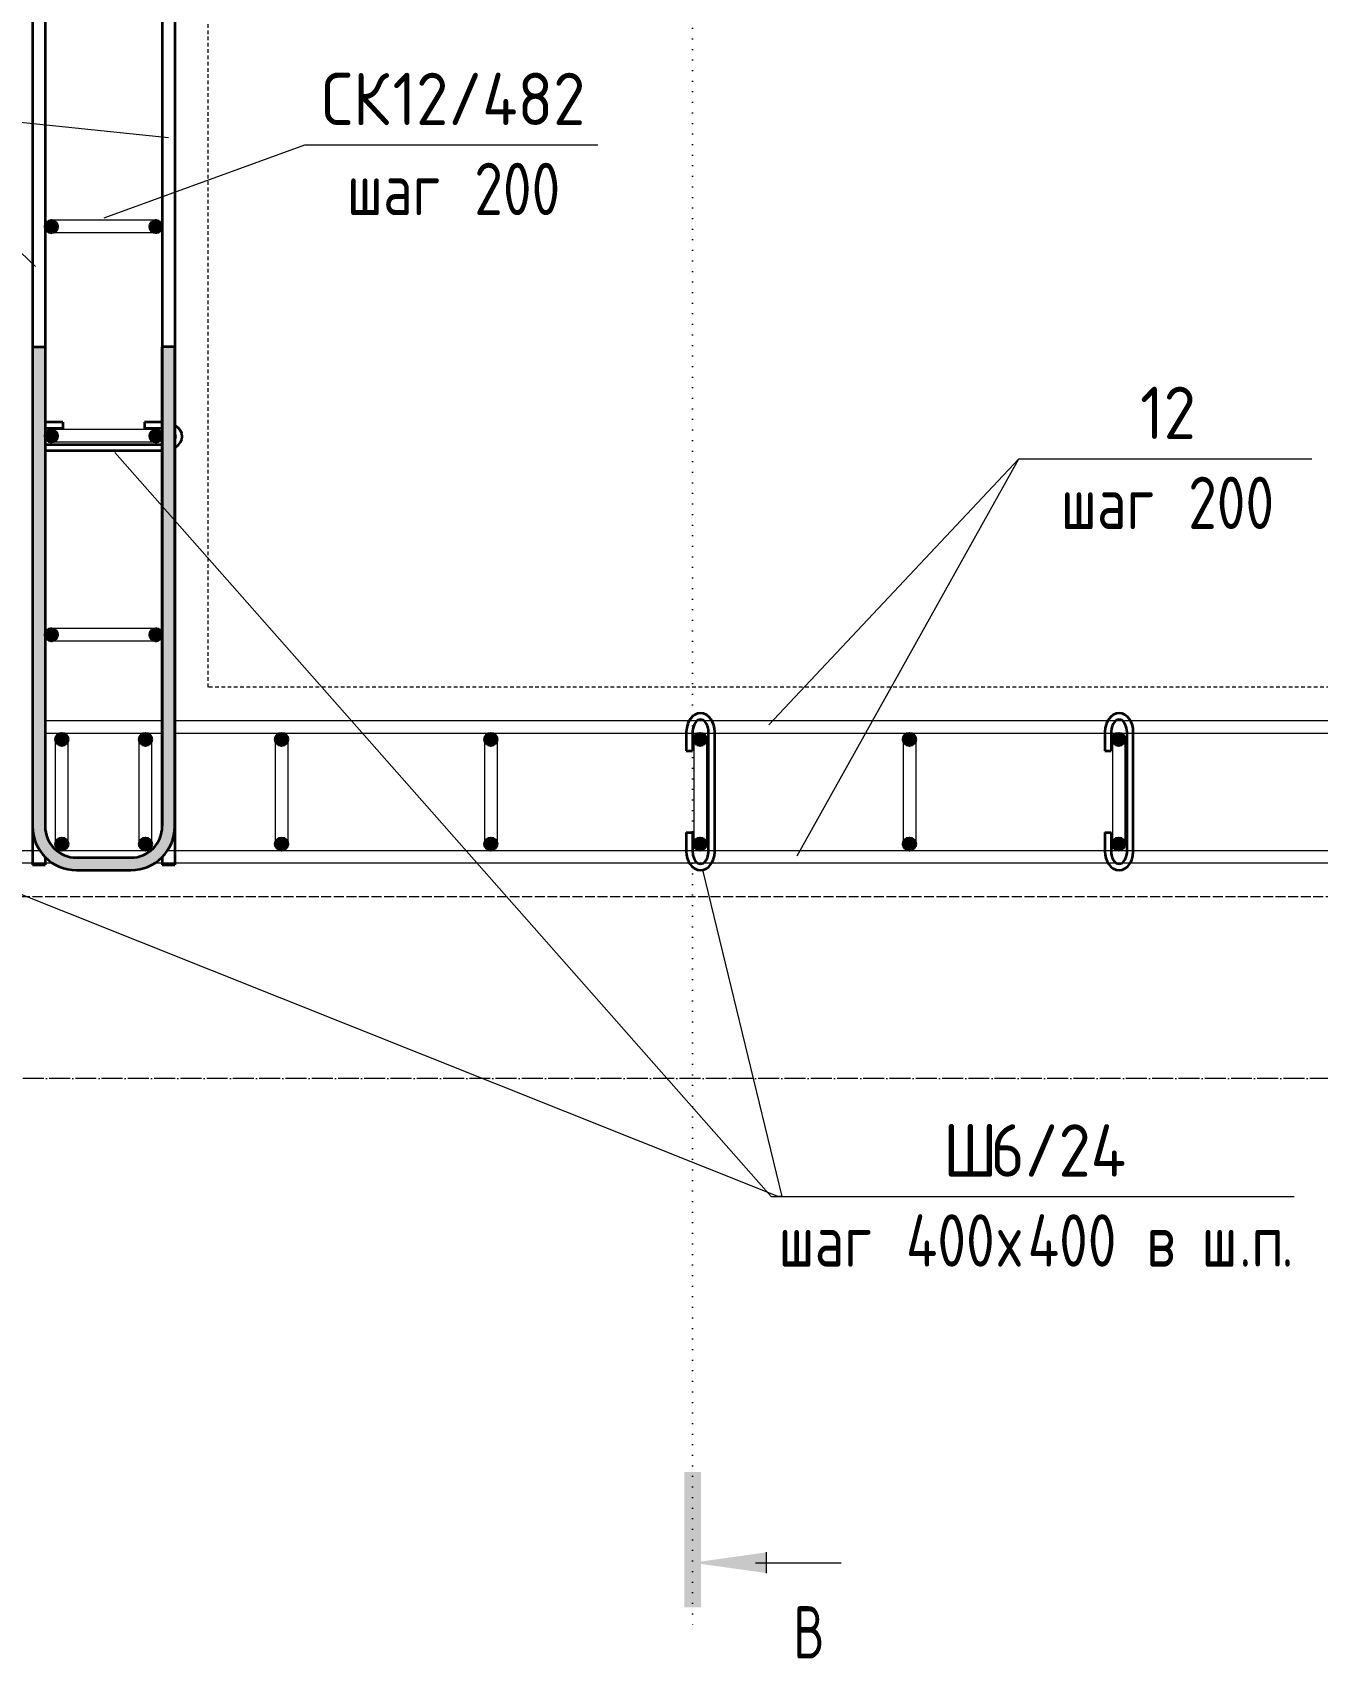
# Model space of a CAD drawing. Header units: millimetres. Extents: x 28954 to 49618, y -2651 to 78735.
# Drawn here: x 31712 to 32940, y 75607 to 77160 of the extents above; entities that cross this region are included whole.
import ezdxf

# ---------------------------------------------------------------- set-up
doc = ezdxf.new("R2010")
doc.units = ezdxf.units.MM
for name, pattern in [('01 Штриховая _4 мм_', [6, 3.5, -2.5]), ('01 Штриховая _8 мм_', [12, 8, -4]), ('02 Штрихпунктирная _20 мм_', [25, 20, -2.5, 0, -2.5]), ('04 Пунктир 10мм', [10, 0, -10])]:
    doc.linetypes.add(name, pattern=pattern)
for name, color, linetype, lineweight in [('AA_Razrez', 7, 'Continuous', 9), ('AA_Vinoska', 7, 'Continuous', 9), ('KR_Armatura', 7, 'Continuous', 20), ('KR_Armatura_Tonkie', 7, 'Continuous', 20), ('Оси', 7, 'Continuous', 9)]:
    doc.layers.add(name, color=color, linetype=linetype, lineweight=lineweight)
doc.layers.add('AF_Stena_Опалубка', color=7, linetype='Continuous', lineweight=20, true_color=0x0063c6)
doc.layers.add('KR_Fundament', color=7, linetype='Continuous', lineweight=20, true_color=0x804000)
doc.styles.add('ISOCPEUR', font='isocpeur.TTF', dxfattribs={"width": 0.7, "height": 50})
doc.styles.add('ISOCPEUR_1', font='isocpeur.TTF', dxfattribs={"width": 0.9, "height": 50})
doc.styles.add('ISOCPEUR_2', font='isocpeur.TTF', dxfattribs={"width": 0.8, "height": 50})

# ---------------------------------------------------------------- blocks, each defined once
blk = doc.blocks.new('Разрез - Номер узла_ спереди-394134-План армирования стен')
at = {"layer": 'AA_Razrez'}
for points in [[(7.329, 0.404), (7.329, -0.394), (0.873, -0.394), (0.873, 0.404)], [(3.497, -3.533), (2.503, -3.533), (3, 0)]]:
    blk.add_hatch(color=256, dxfattribs=at).paths.add_polyline_path(points)
for p, q in [((3, -3), (3, -7.096)), ((2.503, -3.533), (3.497, -3.533))]:
    blk.add_line(p, q, dxfattribs=at)
blk = doc.blocks.new('042_М_Арматуры - Диам длина поз _ Шаг-2260295-План армирования стен')
at = {"layer": 'AA_Vinoska'}
blk.add_line((-7, 0), (7, 0), dxfattribs=at)
blk = doc.blocks.new('042_М_Арматуры - Диам длина поз _ Комментарий-2260297-План армирования стен')
at = {"layer": 'AA_Vinoska'}
blk.add_line((-7, 0), (7, 0), dxfattribs=at)
blk = doc.blocks.new('042_М_Арматуры - Диам длина поз _ Комментарий полка 25-3827468-План армирования стен')
at = {"layer": 'AA_Vinoska'}
blk.add_line((-12.5, 0), (12.5, 0), dxfattribs=at)

msp = doc.modelspace()

# ---------------------------------------------------------------- hatches: boundary and pattern name
at = {"layer": 'KR_Armatura', "lineweight": 35}
h = msp.add_hatch(color=256, dxfattribs=at)
edge = h.paths.add_edge_path()
edge.add_arc((31730.0616, 76975), 6, 0, 360)
for points in [[(31730.0616, 76969), (31735.2578, 76972), (31735.2578, 76978), (31730.0616, 76981), (31724.8655, 76978), (31724.8655, 76972)], [(31830.0616, 76969), (31835.2578, 76972), (31835.2578, 76978), (31830.0616, 76981), (31824.8655, 76978), (31824.8655, 76972)], [(31730.0616, 76769), (31735.2578, 76772), (31735.2578, 76778), (31730.0616, 76781), (31724.8655, 76778), (31724.8655, 76772)], [(31830.0616, 76769), (31835.2578, 76772), (31835.2578, 76778), (31830.0616, 76781), (31824.8655, 76778), (31824.8655, 76772)], [(31730.0616, 76579), (31735.2578, 76582), (31735.2578, 76588), (31730.0616, 76591), (31724.8655, 76588), (31724.8655, 76582)], [(31830.0616, 76579), (31835.2578, 76582), (31835.2578, 76588), (31830.0616, 76591), (31824.8655, 76588), (31824.8655, 76582)], [(31740.818, 76479.8038), (31743.0616, 76479.8038), (31746.0616, 76485), (31743.0616, 76490.1962), (31737.0616, 76490.1962), (31734.0616, 76485), (31737.0616, 76479.8038)], [(31823.0616, 76479.8038), (31826.0616, 76485), (31823.0616, 76490.1962), (31817.0616, 76490.1962), (31814.0616, 76485), (31817.0616, 76479.8038)], [(31947.0616, 76479.8038), (31953.0616, 76479.8038), (31956.0616, 76485), (31953.0616, 76490.1962), (31947.0616, 76490.1962), (31944.0616, 76485)], [(32147.0616, 76479.8038), (32153.0616, 76479.8038), (32156.0616, 76485), (32153.0616, 76490.1962), (32147.0616, 76490.1962), (32144.0616, 76485)], [(32347.0616, 76479.8038), (32353.0616, 76479.8038), (32356.0616, 76485), (32353.0616, 76490.1962), (32347.0616, 76490.1962), (32344.0616, 76485)], [(32547.0616, 76479.8038), (32553.0616, 76479.8038), (32556.0616, 76485), (32553.0616, 76490.1962), (32547.0616, 76490.1962), (32544.0616, 76485)], [(32753.0616, 76479.8038), (32756.0616, 76485), (32753.0616, 76490.1962), (32747.0616, 76490.1962), (32744.0616, 76485), (32747.0616, 76479.8038)], [(31740.818, 76379.8038), (31743.0616, 76379.8038), (31746.0616, 76385), (31743.0616, 76390.1962), (31737.0616, 76390.1962), (31734.0616, 76385), (31737.0616, 76379.8038)], [(31823.0616, 76379.8038), (31826.0616, 76385), (31823.0616, 76390.1962), (31817.0616, 76390.1962), (31814.0616, 76385), (31817.0616, 76379.8038)], [(31947.0616, 76379.8038), (31953.0616, 76379.8038), (31956.0616, 76385), (31953.0616, 76390.1962), (31947.0616, 76390.1962), (31944.0616, 76385)], [(32147.0616, 76379.8038), (32153.0616, 76379.8038), (32156.0616, 76385), (32153.0616, 76390.1962), (32147.0616, 76390.1962), (32144.0616, 76385)], [(32347.0616, 76379.8038), (32353.0616, 76379.8038), (32356.0616, 76385), (32353.0616, 76390.1962), (32347.0616, 76390.1962), (32344.0616, 76385)], [(32547.0616, 76379.8038), (32553.0616, 76379.8038), (32556.0616, 76385), (32553.0616, 76390.1962), (32547.0616, 76390.1962), (32544.0616, 76385)], [(32747.0616, 76379.8038), (32753.0616, 76379.8038), (32756.0616, 76385), (32753.0616, 76390.1962), (32747.0616, 76390.1962), (32744.0616, 76385)]]:
    msp.add_hatch(color=256, dxfattribs=at).paths.add_polyline_path(points)
h = msp.add_hatch(color=256, dxfattribs=at)
edge = h.paths.add_edge_path()
edge.add_arc((31830.0616, 76975), 6, 0, 360)
h = msp.add_hatch(color=256, dxfattribs=at)
edge = h.paths.add_edge_path()
edge.add_arc((31730.0616, 76775), 6, 0, 360)
h = msp.add_hatch(color=256, dxfattribs=at)
edge = h.paths.add_edge_path()
edge.add_arc((31830.0616, 76775), 6, 0, 360)
h = msp.add_hatch(color=256, dxfattribs=at)
edge = h.paths.add_edge_path()
edge.add_arc((31730.0616, 76585), 6, 0, 360)
h = msp.add_hatch(color=256, dxfattribs=at)
edge = h.paths.add_edge_path()
edge.add_arc((31830.0616, 76585), 6, 0, 360)
h = msp.add_hatch(color=256, dxfattribs=at)
edge = h.paths.add_edge_path()
edge.add_arc((31740.0616, 76485), 6, 0, 360)
h = msp.add_hatch(color=256, dxfattribs=at)
edge = h.paths.add_edge_path()
edge.add_arc((31820.0616, 76485), 6, 0, 360)
h = msp.add_hatch(color=256, dxfattribs=at)
edge = h.paths.add_edge_path()
edge.add_arc((31950.0616, 76485), 6, 0, 360)
h = msp.add_hatch(color=256, dxfattribs=at)
edge = h.paths.add_edge_path()
edge.add_arc((32150.0616, 76485), 6, 0, 360)
h = msp.add_hatch(color=256, dxfattribs=at)
edge = h.paths.add_edge_path()
edge.add_arc((32350.0616, 76485), 6, 0, 360)
h = msp.add_hatch(color=256, dxfattribs=at)
edge = h.paths.add_edge_path()
edge.add_arc((32550.0616, 76485), 6, 0, 360)
h = msp.add_hatch(color=256, dxfattribs=at)
edge = h.paths.add_edge_path()
edge.add_arc((32750.0616, 76485), 6, 0, 360)
h = msp.add_hatch(color=256, dxfattribs=at)
edge = h.paths.add_edge_path()
edge.add_arc((31740.0616, 76385), 6, 0, 360)
h = msp.add_hatch(color=256, dxfattribs=at)
edge = h.paths.add_edge_path()
edge.add_arc((31820.0616, 76385), 6, 0, 360)
h = msp.add_hatch(color=256, dxfattribs=at)
edge = h.paths.add_edge_path()
edge.add_arc((31950.0616, 76385), 6, 0, 360)
h = msp.add_hatch(color=256, dxfattribs=at)
edge = h.paths.add_edge_path()
edge.add_arc((32150.0616, 76385), 6, 0, 360)
h = msp.add_hatch(color=256, dxfattribs=at)
edge = h.paths.add_edge_path()
edge.add_arc((32350.0616, 76385), 6, 0, 360)
h = msp.add_hatch(color=256, dxfattribs=at)
edge = h.paths.add_edge_path()
edge.add_arc((32550.0616, 76385), 6, 0, 360)
h = msp.add_hatch(color=256, dxfattribs=at)
edge = h.paths.add_edge_path()
edge.add_arc((32750.0616, 76385), 6, 0, 360)
at = {"layer": 'KR_Armatura_Tonkie'}
for points in [[(31724.0616, 76402), (31724.0616, 76860), (31712.0616, 76860), (31712.0616, 76402)], [(31836.0616, 76402), (31848.0616, 76402), (31848.0616, 76860), (31836.0616, 76860), (31836.0616, 76442.1164)], [(31754.0616, 76360), (31754.0616, 76372), (31746.297, 76373.0222), (31739.0616, 76376.0192), (31732.8484, 76380.7868), (31728.0808, 76387), (31725.0838, 76394.2354), (31724.0616, 76402), (31712.0616, 76402), (31713.4927, 76391.1296), (31717.6885, 76381), (31724.3631, 76372.3015), (31733.0616, 76365.6269), (31743.1912, 76361.4311)], [(31806.0616, 76360), (31816.932, 76361.4311), (31827.0616, 76365.6269), (31835.7601, 76372.3015), (31842.4347, 76381), (31846.6305, 76391.1296), (31848.0616, 76402), (31836.0616, 76402), (31835.0394, 76394.2354), (31832.0424, 76387), (31827.2748, 76380.7868), (31821.0616, 76376.0192), (31813.8262, 76373.0222), (31806.0616, 76372), (31806.0616, 76367.1777)], [(31754.0616, 76360), (31806.0616, 76360), (31806.0616, 76372), (31754.0616, 76372), (31754.0616, 76367.1777)]]:
    msp.add_hatch(color=256, dxfattribs=at).paths.add_polyline_path(points)

# ---------------------------------------------------------------- linework, layer by layer
at = {"layer": 'AA_Razrez', "color": 7, "linetype": '04 Пунктир 10мм', "true_color": 0xffffff}
msp.add_line((32342.924, 78568.4424), (32342.924, 75638.2938), dxfattribs=at)
at = {"layer": 'AA_Vinoska'}
for p, q in [((31842.0616, 77059.8668), (31540.5893, 77090.8091)), ((31715.0685, 76936.8454), (31552.0306, 77090.8091)), ((31780.6776, 76983.3355), (31972.4558, 77052.9814)), ((31790.6776, 76759.2209), (32417.8149, 76048.181)), ((32415.6178, 76499.0774), (32654.702, 76753.0158)), ((32442.7959, 76373.6645), (32654.702, 76753.0158)), ((31642.5755, 76360.2094), (32424.9677, 76048.181)), ((32352.3002, 76360.2094), (32428.1645, 76048.181)), ((32428.1645, 76048.181), (32424.9677, 76048.181))]:
    msp.add_line(p, q, dxfattribs=at)
at = {"layer": 'AF_Stena_Опалубка', "linetype": '01 Штриховая _4 мм_'}
for p, q in [((31880.0616, 76535), (31880.0616, 77825)), ((34080.0616, 76535), (31880.0616, 76535)), ((29960.0616, 76335), (31880.0616, 76335)), ((31880.0616, 76335), (34080.0616, 76335))]:
    msp.add_line(p, q, dxfattribs=at)
at = {"layer": 'KR_Armatura', "lineweight": 35}
for p, q in [((31730.0616, 76981), (31724.8655, 76978)), ((31724.8655, 76978), (31724.8655, 76972)), ((31724.8655, 76972), (31730.0616, 76969)), ((31735.2578, 76978), (31730.0616, 76981)), ((31730.0616, 76969), (31735.2578, 76972)), ((31735.2578, 76972), (31735.2578, 76978)), ((31830.0616, 76981), (31824.8655, 76978)), ((31824.8655, 76978), (31824.8655, 76972)), ((31824.8655, 76972), (31830.0616, 76969)), ((31835.2578, 76978), (31830.0616, 76981)), ((31830.0616, 76969), (31835.2578, 76972)), ((31835.2578, 76972), (31835.2578, 76978)), ((31730.0616, 76781), (31724.8655, 76778)), ((31724.8655, 76778), (31724.8655, 76772)), ((31724.8655, 76772), (31730.0616, 76769)), ((31735.2578, 76778), (31730.0616, 76781)), ((31730.0616, 76769), (31735.2578, 76772)), ((31735.2578, 76772), (31735.2578, 76778)), ((31830.0616, 76781), (31824.8655, 76778)), ((31824.8655, 76778), (31824.8655, 76772)), ((31824.8655, 76772), (31830.0616, 76769)), ((31835.2578, 76778), (31830.0616, 76781)), ((31830.0616, 76769), (31835.2578, 76772)), ((31835.2578, 76772), (31835.2578, 76778)), ((31730.0616, 76591), (31724.8655, 76588)), ((31724.8655, 76588), (31724.8655, 76582)), ((31724.8655, 76582), (31730.0616, 76579)), ((31735.2578, 76588), (31730.0616, 76591)), ((31730.0616, 76579), (31735.2578, 76582)), ((31735.2578, 76582), (31735.2578, 76588)), ((31830.0616, 76591), (31824.8655, 76588)), ((31824.8655, 76588), (31824.8655, 76582)), ((31824.8655, 76582), (31830.0616, 76579)), ((31835.2578, 76588), (31830.0616, 76591)), ((31830.0616, 76579), (31835.2578, 76582)), ((31835.2578, 76582), (31835.2578, 76588)), ((31737.0616, 76490.1962), (31734.0616, 76485)), ((31743.0616, 76490.1962), (31737.0616, 76490.1962)), ((31746.0616, 76485), (31743.0616, 76490.1962)), ((31817.0616, 76490.1962), (31814.0616, 76485)), ((31823.0616, 76490.1962), (31817.0616, 76490.1962)), ((31826.0616, 76485), (31823.0616, 76490.1962)), ((31947.0616, 76490.1962), (31944.0616, 76485)), ((31953.0616, 76490.1962), (31947.0616, 76490.1962)), ((31956.0616, 76485), (31953.0616, 76490.1962)), ((32147.0616, 76490.1962), (32144.0616, 76485)), ((32153.0616, 76490.1962), (32147.0616, 76490.1962)), ((32156.0616, 76485), (32153.0616, 76490.1962)), ((32347.0616, 76490.1962), (32344.0616, 76485)), ((32353.0616, 76490.1962), (32347.0616, 76490.1962)), ((32356.0616, 76485), (32353.0616, 76490.1962)), ((32547.0616, 76490.1962), (32544.0616, 76485)), ((32553.0616, 76490.1962), (32547.0616, 76490.1962)), ((32556.0616, 76485), (32553.0616, 76490.1962)), ((32747.0616, 76490.1962), (32744.0616, 76485)), ((32753.0616, 76490.1962), (32747.0616, 76490.1962)), ((32756.0616, 76485), (32753.0616, 76490.1962)), ((31734.0616, 76485), (31737.0616, 76479.8038)), ((31737.0616, 76479.8038), (31740.818, 76479.8038)), ((31740.818, 76479.8038), (31743.0616, 76479.8038)), ((31743.0616, 76479.8038), (31746.0616, 76485)), ((31814.0616, 76485), (31817.0616, 76479.8038)), ((31817.0616, 76479.8038), (31823.0616, 76479.8038)), ((31823.0616, 76479.8038), (31826.0616, 76485)), ((31944.0616, 76485), (31947.0616, 76479.8038)), ((31947.0616, 76479.8038), (31953.0616, 76479.8038)), ((31953.0616, 76479.8038), (31956.0616, 76485)), ((32144.0616, 76485), (32147.0616, 76479.8038)), ((32147.0616, 76479.8038), (32153.0616, 76479.8038)), ((32153.0616, 76479.8038), (32156.0616, 76485)), ((32344.0616, 76485), (32347.0616, 76479.8038)), ((32347.0616, 76479.8038), (32353.0616, 76479.8038)), ((32353.0616, 76479.8038), (32356.0616, 76485)), ((32544.0616, 76485), (32547.0616, 76479.8038)), ((32547.0616, 76479.8038), (32553.0616, 76479.8038)), ((32553.0616, 76479.8038), (32556.0616, 76485)), ((32744.0616, 76485), (32747.0616, 76479.8038)), ((32747.0616, 76479.8038), (32753.0616, 76479.8038)), ((32753.0616, 76479.8038), (32756.0616, 76485)), ((31737.0616, 76390.1962), (31734.0616, 76385)), ((31734.0616, 76385), (31737.0616, 76379.8038)), ((31743.0616, 76390.1962), (31737.0616, 76390.1962)), ((31737.0616, 76379.8038), (31740.818, 76379.8038)), ((31740.818, 76379.8038), (31743.0616, 76379.8038)), ((31746.0616, 76385), (31743.0616, 76390.1962)), ((31743.0616, 76379.8038), (31746.0616, 76385)), ((31817.0616, 76390.1962), (31814.0616, 76385)), ((31814.0616, 76385), (31817.0616, 76379.8038)), ((31823.0616, 76390.1962), (31817.0616, 76390.1962)), ((31817.0616, 76379.8038), (31823.0616, 76379.8038)), ((31826.0616, 76385), (31823.0616, 76390.1962)), ((31823.0616, 76379.8038), (31826.0616, 76385)), ((31947.0616, 76390.1962), (31944.0616, 76385)), ((31944.0616, 76385), (31947.0616, 76379.8038)), ((31953.0616, 76390.1962), (31947.0616, 76390.1962)), ((31947.0616, 76379.8038), (31953.0616, 76379.8038)), ((31956.0616, 76385), (31953.0616, 76390.1962)), ((31953.0616, 76379.8038), (31956.0616, 76385)), ((32147.0616, 76390.1962), (32144.0616, 76385)), ((32144.0616, 76385), (32147.0616, 76379.8038)), ((32153.0616, 76390.1962), (32147.0616, 76390.1962)), ((32147.0616, 76379.8038), (32153.0616, 76379.8038)), ((32156.0616, 76385), (32153.0616, 76390.1962)), ((32153.0616, 76379.8038), (32156.0616, 76385)), ((32347.0616, 76390.1962), (32344.0616, 76385)), ((32344.0616, 76385), (32347.0616, 76379.8038)), ((32353.0616, 76390.1962), (32347.0616, 76390.1962)), ((32347.0616, 76379.8038), (32353.0616, 76379.8038)), ((32356.0616, 76385), (32353.0616, 76390.1962)), ((32353.0616, 76379.8038), (32356.0616, 76385)), ((32547.0616, 76390.1962), (32544.0616, 76385)), ((32544.0616, 76385), (32547.0616, 76379.8038)), ((32553.0616, 76390.1962), (32547.0616, 76390.1962)), ((32547.0616, 76379.8038), (32553.0616, 76379.8038)), ((32556.0616, 76385), (32553.0616, 76390.1962)), ((32553.0616, 76379.8038), (32556.0616, 76385)), ((32747.0616, 76390.1962), (32744.0616, 76385)), ((32744.0616, 76385), (32747.0616, 76379.8038)), ((32753.0616, 76390.1962), (32747.0616, 76390.1962)), ((32747.0616, 76379.8038), (32753.0616, 76379.8038)), ((32756.0616, 76385), (32753.0616, 76390.1962)), ((32753.0616, 76379.8038), (32756.0616, 76385))]:
    msp.add_line(p, q, dxfattribs=at)
for centre in [(31730.0616, 76975), (31830.0616, 76975), (31730.0616, 76775), (31830.0616, 76775), (31730.0616, 76585), (31830.0616, 76585), (31740.0616, 76485), (31820.0616, 76485), (31950.0616, 76485), (32150.0616, 76485), (32350.0616, 76485), (32550.0616, 76485), (32750.0616, 76485), (31740.0616, 76385), (31820.0616, 76385), (31950.0616, 76385), (32150.0616, 76385), (32350.0616, 76385), (32550.0616, 76385), (32750.0616, 76385)]:
    msp.add_circle(centre, 6, dxfattribs=at)
at = {"layer": 'KR_Armatura_Tonkie', "lineweight": 35}
for p, q in [((31712.0616, 77995), (31712.0616, 76365)), ((31848.0616, 77995), (31848.0616, 76365)), ((31724.0616, 77958), (31724.0616, 76402)), ((31836.0616, 77958), (31836.0616, 76402)), ((31712.0616, 76860), (31724.0616, 76860)), ((31724.0616, 76860), (31724.0616, 76402)), ((31848.0616, 76860), (31836.0616, 76860)), ((31836.0616, 76402), (31836.0616, 76860)), ((31848.0616, 76402), (31848.0616, 76860)), ((31741.0616, 76788.135), (31724.0616, 76788.135)), ((31741.0616, 76782.135), (31724.0616, 76782.135)), ((31741.0616, 76788.135), (31741.0616, 76782.135)), ((31836.0616, 76788.135), (31819.0616, 76788.135)), ((31819.0616, 76788.135), (31819.0616, 76782.135)), ((31836.0616, 76782.135), (31819.0616, 76782.135)), ((31851.7141, 76782.4816), (31848.0833, 76785.3222)), ((31853.5084, 76780.1038), (31851.7141, 76782.4816)), ((31724.0616, 76766.9218), (31836.0616, 76766.9218)), ((31848.3312, 76777.0711), (31848.0616, 76777.4266)), ((31848.0616, 76771.6303), (31848.3312, 76771.9858)), ((31849.0616, 76774.5284), (31848.3312, 76777.0711)), ((31848.3312, 76771.9858), (31848.6964, 76773.2571)), ((31848.6964, 76773.2571), (31849.0616, 76774.5284)), ((31849.4003, 76764.579), (31851.7141, 76766.5753)), ((31851.7141, 76766.5753), (31853.5084, 76768.9531)), ((31854.6613, 76777.4101), (31853.5084, 76780.1038)), ((31853.5084, 76768.9531), (31854.6613, 76771.6468)), ((31855.0616, 76774.5284), (31854.6613, 76777.4101)), ((31854.6613, 76771.6468), (31855.0616, 76774.5284)), ((31724.0616, 76760.9218), (31836.0616, 76760.9218)), ((31848.0616, 76763.8013), (31849.4003, 76764.579)), ((32339.6612, 76503.0217), (32338.2946, 76500.1316)), ((32342.5018, 76506.6525), (32339.6612, 76503.0217)), ((32344.8797, 76508.4468), (32342.5018, 76506.6525)), ((32347.5734, 76509.5997), (32344.8797, 76508.4468)), ((32347.9124, 76503.2696), (32346.6227, 76502.2916)), ((32350.455, 76510), (32347.5734, 76509.5997)), ((32350.455, 76504), (32347.9124, 76503.2696)), ((32353.3366, 76509.5997), (32350.455, 76510)), ((32351.7263, 76503.6348), (32350.455, 76504)), ((32352.9976, 76503.2696), (32351.7263, 76503.6348)), ((32354.2873, 76502.2916), (32352.9976, 76503.2696)), ((32356.0303, 76508.4468), (32353.3366, 76509.5997)), ((32358.4082, 76506.6525), (32356.0303, 76508.4468)), ((32360.4045, 76504.3387), (32358.4082, 76506.6525)), ((32361.9866, 76501.6151), (32360.4045, 76504.3387)), ((32739.6612, 76503.0217), (32738.2946, 76500.1316)), ((32742.5018, 76506.6525), (32739.6612, 76503.0217)), ((32744.8797, 76508.4468), (32742.5018, 76506.6525)), ((32747.5734, 76509.5997), (32744.8797, 76508.4468)), ((32747.9124, 76503.2696), (32746.6227, 76502.2916)), ((32750.455, 76510), (32747.5734, 76509.5997)), ((32750.455, 76504), (32747.9124, 76503.2696)), ((32753.3366, 76509.5997), (32750.455, 76510)), ((32751.7263, 76503.6348), (32750.455, 76504)), ((32752.9976, 76503.2696), (32751.7263, 76503.6348)), ((32754.2873, 76502.2916), (32752.9976, 76503.2696)), ((32756.0303, 76508.4468), (32753.3366, 76509.5997)), ((32758.4082, 76506.6525), (32756.0303, 76508.4468)), ((32760.4045, 76504.3387), (32758.4082, 76506.6525)), ((32761.9866, 76501.6151), (32760.4045, 76504.3387)), ((32336.8493, 76492.2101), (32336.8484, 76492)), ((32336.8484, 76492), (32336.8484, 76474)), ((32337.2122, 76496.1679), (32336.8493, 76492.2101)), ((32338.2946, 76500.1316), (32337.2122, 76496.1679)), ((32342.8594, 76492.6319), (32342.8484, 76492)), ((32342.8484, 76492), (32342.8484, 76474)), ((32343.1203, 76495.1215), (32342.8594, 76492.6319)), ((32343.9071, 76498.0103), (32343.1203, 76495.1215)), ((32344.8507, 76500.0101), (32343.9071, 76498.0103)), ((32346.6227, 76502.2916), (32344.8507, 76500.0101)), ((32355.5055, 76500.8746), (32354.2873, 76502.2916)), ((32356.0593, 76500.0101), (32355.5055, 76500.8746)), ((32357.0029, 76498.0103), (32356.0593, 76500.0101)), ((32357.6716, 76495.7251), (32357.0029, 76498.0103)), ((32357.9632, 76493.888), (32357.6716, 76495.7251)), ((32358.0616, 76492), (32357.9632, 76493.888)), ((32358.0616, 76378), (32358.0616, 76492)), ((32363.1333, 76498.5835), (32361.9866, 76501.6151)), ((32363.8286, 76495.3442), (32363.1333, 76498.5835)), ((32364.0616, 76492), (32363.8286, 76495.3442)), ((32364.0616, 76378), (32364.0616, 76492)), ((32736.8493, 76492.2101), (32736.8484, 76492)), ((32736.8484, 76492), (32736.8484, 76474)), ((32737.2122, 76496.1679), (32736.8493, 76492.2101)), ((32738.2946, 76500.1316), (32737.2122, 76496.1679)), ((32742.8594, 76492.6319), (32742.8484, 76492)), ((32742.8484, 76492), (32742.8484, 76474)), ((32743.1203, 76495.1215), (32742.8594, 76492.6319)), ((32743.9071, 76498.0103), (32743.1203, 76495.1215)), ((32744.8507, 76500.0101), (32743.9071, 76498.0103)), ((32746.6227, 76502.2916), (32744.8507, 76500.0101)), ((32755.5055, 76500.8746), (32754.2873, 76502.2916)), ((32756.0593, 76500.0101), (32755.5055, 76500.8746)), ((32757.0029, 76498.0103), (32756.0593, 76500.0101)), ((32757.6716, 76495.7251), (32757.0029, 76498.0103)), ((32757.9632, 76493.888), (32757.6716, 76495.7251)), ((32758.0616, 76492), (32757.9632, 76493.888)), ((32758.0616, 76378), (32758.0616, 76492)), ((32763.1333, 76498.5835), (32761.9866, 76501.6151)), ((32763.8286, 76495.3442), (32763.1333, 76498.5835)), ((32764.0616, 76492), (32763.8286, 76495.3442)), ((32764.0616, 76378), (32764.0616, 76492)), ((32336.8484, 76474), (32342.8484, 76474)), ((32736.8484, 76474), (32742.8484, 76474)), ((32336.8484, 76396), (32336.8484, 76378)), ((32336.8484, 76396), (32342.8484, 76396)), ((32342.8484, 76396), (32342.8484, 76378)), ((32736.8484, 76396), (32736.8484, 76378)), ((32736.8484, 76396), (32742.8484, 76396)), ((32742.8484, 76396), (32742.8484, 76378)), ((31712.0616, 76365), (31724.0616, 76365)), ((31724.0616, 76372.6945), (31724.0616, 76365)), ((31754.0616, 76372), (31806.0616, 76372)), ((31836.0616, 76372.6945), (31836.0616, 76365)), ((31836.0616, 76365), (31848.0616, 76365)), ((32336.8484, 76378), (32337.0814, 76374.6558)), ((32337.0814, 76374.6558), (32337.7767, 76371.4165)), ((32337.7767, 76371.4165), (32338.9235, 76368.3849)), ((32338.9235, 76368.3849), (32340.5055, 76365.6613)), ((32340.5055, 76365.6613), (32342.5018, 76363.3475)), ((32342.5018, 76363.3475), (32344.8797, 76361.5532)), ((32342.8484, 76378), (32342.9468, 76376.112)), ((32342.9468, 76376.112), (32343.2384, 76374.2749)), ((32343.2384, 76374.2749), (32343.9071, 76371.9897)), ((32343.9071, 76371.9897), (32344.8507, 76369.9899)), ((32344.8507, 76369.9899), (32345.4045, 76369.1254)), ((32345.4045, 76369.1254), (32346.6227, 76367.7084)), ((32346.6227, 76367.7084), (32347.9124, 76366.7304)), ((32347.9124, 76366.7304), (32349.1837, 76366.3652)), ((32349.1837, 76366.3652), (32350.455, 76366)), ((32350.455, 76366), (32352.9976, 76366.7304)), ((32352.9976, 76366.7304), (32354.2873, 76367.7084)), ((32354.2873, 76367.7084), (32356.0593, 76369.9899)), ((32356.0303, 76361.5532), (32358.4082, 76363.3475)), ((32356.0593, 76369.9899), (32357.0029, 76371.9897)), ((32357.0029, 76371.9897), (32357.7897, 76374.8785)), ((32357.7897, 76374.8785), (32358.0506, 76377.3681)), ((32358.0506, 76377.3681), (32358.0616, 76378)), ((32358.4082, 76363.3475), (32361.2488, 76366.9783)), ((32361.2488, 76366.9783), (32362.6154, 76369.8684)), ((32362.6154, 76369.8684), (32363.6978, 76373.8321)), ((32363.6978, 76373.8321), (32364.0607, 76377.7899)), ((32364.0607, 76377.7899), (32364.0616, 76378)), ((32736.8484, 76378), (32737.0814, 76374.6558)), ((32737.0814, 76374.6558), (32737.7767, 76371.4165)), ((32737.7767, 76371.4165), (32738.9235, 76368.3849)), ((32738.9235, 76368.3849), (32740.5055, 76365.6613)), ((32740.5055, 76365.6613), (32742.5018, 76363.3475)), ((32742.5018, 76363.3475), (32744.8797, 76361.5532)), ((32742.8484, 76378), (32742.9468, 76376.112)), ((32742.9468, 76376.112), (32743.2384, 76374.2749)), ((32743.2384, 76374.2749), (32743.9071, 76371.9897)), ((32743.9071, 76371.9897), (32744.8507, 76369.9899)), ((32744.8507, 76369.9899), (32745.4045, 76369.1254)), ((32745.4045, 76369.1254), (32746.6227, 76367.7084)), ((32746.6227, 76367.7084), (32747.9124, 76366.7304)), ((32747.9124, 76366.7304), (32749.1837, 76366.3652)), ((32749.1837, 76366.3652), (32750.455, 76366)), ((32750.455, 76366), (32752.9976, 76366.7304)), ((32752.9976, 76366.7304), (32754.2873, 76367.7084)), ((32754.2873, 76367.7084), (32756.0593, 76369.9899)), ((32756.0303, 76361.5532), (32758.4082, 76363.3475)), ((32756.0593, 76369.9899), (32757.0029, 76371.9897)), ((32757.0029, 76371.9897), (32757.7897, 76374.8785)), ((32757.7897, 76374.8785), (32758.0506, 76377.3681)), ((32758.0506, 76377.3681), (32758.0616, 76378)), ((32758.4082, 76363.3475), (32761.2488, 76366.9783)), ((32761.2488, 76366.9783), (32762.6154, 76369.8684)), ((32762.6154, 76369.8684), (32763.6978, 76373.8321)), ((32763.6978, 76373.8321), (32764.0607, 76377.7899)), ((32764.0607, 76377.7899), (32764.0616, 76378)), ((31754.0616, 76360), (31806.0616, 76360)), ((32344.8797, 76361.5532), (32347.5734, 76360.4003)), ((32347.5734, 76360.4003), (32350.455, 76360)), ((32350.455, 76360), (32353.3366, 76360.4003)), ((32353.3366, 76360.4003), (32356.0303, 76361.5532)), ((32744.8797, 76361.5532), (32747.5734, 76360.4003)), ((32747.5734, 76360.4003), (32750.455, 76360)), ((32750.455, 76360), (32753.3366, 76360.4003)), ((32753.3366, 76360.4003), (32756.0303, 76361.5532))]:
    msp.add_line(p, q, dxfattribs=at)
at = {"layer": 'KR_Armatura_Tonkie'}
for p, q in [((31766.0616, 76981), (31730.0616, 76981)), ((31766.0616, 76969), (31730.0616, 76969)), ((31794.0616, 76981), (31766.0616, 76981)), ((31794.0616, 76969), (31766.0616, 76969)), ((31830.0616, 76981), (31794.0616, 76981)), ((31830.0616, 76969), (31794.0616, 76969)), ((31766.0616, 76781), (31730.0616, 76781)), ((31766.0616, 76769), (31730.0616, 76769)), ((31794.0616, 76781), (31766.0616, 76781)), ((31794.0616, 76769), (31766.0616, 76769)), ((31830.0616, 76781), (31794.0616, 76781)), ((31830.0616, 76769), (31794.0616, 76769)), ((31766.0616, 76591), (31730.0616, 76591)), ((31794.0616, 76591), (31766.0616, 76591)), ((31830.0616, 76591), (31794.0616, 76591)), ((31766.0616, 76579), (31730.0616, 76579)), ((31794.0616, 76579), (31766.0616, 76579)), ((31830.0616, 76579), (31794.0616, 76579)), ((31724.0616, 76503), (31836.0616, 76503)), ((31848.0616, 76503), (34112.0616, 76503)), ((31724.0616, 76491), (31836.0616, 76491)), ((31848.0616, 76491), (34112.0616, 76491)), ((31734.0616, 76449), (31734.0616, 76485)), ((31746.0616, 76449), (31746.0616, 76485)), ((31814.0616, 76449), (31814.0616, 76485)), ((31826.0616, 76449), (31826.0616, 76485)), ((31944.0616, 76485), (31944.0616, 76449)), ((31956.0616, 76485), (31956.0616, 76449)), ((32144.0616, 76485), (32144.0616, 76449)), ((32156.0616, 76485), (32156.0616, 76449)), ((32344.0616, 76485), (32344.0616, 76449)), ((32356.0616, 76485), (32356.0616, 76449)), ((32544.0616, 76485), (32544.0616, 76449)), ((32556.0616, 76485), (32556.0616, 76449)), ((32744.0616, 76485), (32744.0616, 76449)), ((32756.0616, 76485), (32756.0616, 76449)), ((31734.0616, 76421), (31734.0616, 76449)), ((31746.0616, 76421), (31746.0616, 76449)), ((31814.0616, 76421), (31814.0616, 76449)), ((31826.0616, 76421), (31826.0616, 76449)), ((31944.0616, 76449), (31944.0616, 76421)), ((31956.0616, 76449), (31956.0616, 76421)), ((32144.0616, 76449), (32144.0616, 76421)), ((32156.0616, 76449), (32156.0616, 76421)), ((32344.0616, 76449), (32344.0616, 76421)), ((32356.0616, 76449), (32356.0616, 76421)), ((32544.0616, 76449), (32544.0616, 76421)), ((32556.0616, 76449), (32556.0616, 76421)), ((32744.0616, 76449), (32744.0616, 76421)), ((32756.0616, 76449), (32756.0616, 76421)), ((31734.0616, 76385), (31734.0616, 76421)), ((31746.0616, 76385), (31746.0616, 76421)), ((31814.0616, 76385), (31814.0616, 76421)), ((31826.0616, 76385), (31826.0616, 76421)), ((31944.0616, 76421), (31944.0616, 76385)), ((31956.0616, 76421), (31956.0616, 76385)), ((32144.0616, 76421), (32144.0616, 76385)), ((32156.0616, 76421), (32156.0616, 76385)), ((32344.0616, 76421), (32344.0616, 76385)), ((32356.0616, 76421), (32356.0616, 76385)), ((32544.0616, 76421), (32544.0616, 76385)), ((32556.0616, 76421), (32556.0616, 76385)), ((32744.0616, 76421), (32744.0616, 76385)), ((32756.0616, 76421), (32756.0616, 76385)), ((29920.9, 76379), (31719.2232, 76379)), ((31735.177, 76379), (31824.9462, 76379)), ((31840.9, 76379), (34119.6069, 76379)), ((29908.851, 76367), (31731.2722, 76367)), ((31828.851, 76367), (34131.9238, 76367))]:
    msp.add_line(p, q, dxfattribs=at)
for centre, start, end in [((31730.0616, 76975), 90, 270), ((31830.0616, 76975), 270, 90), ((31730.0616, 76775), 90, 270), ((31830.0616, 76775), 270, 90), ((31730.0616, 76585), 90, 270), ((31830.0616, 76585), 270, 90), ((31740.0616, 76485), 0, 180), ((31820.0616, 76485), 0, 180), ((31950.0616, 76485), 0, 180), ((32150.0616, 76485), 0, 180), ((32350.0616, 76485), 0, 180), ((32550.0616, 76485), 0, 180), ((32750.0616, 76485), 0, 180), ((31740.0616, 76385), 180, 0), ((31820.0616, 76385), 180, 0), ((31950.0616, 76385), 180, 0), ((32150.0616, 76385), 180, 0), ((32350.0616, 76385), 180, 0), ((32550.0616, 76385), 180, 0), ((32750.0616, 76385), 180, 0)]:
    msp.add_arc(centre, 6, start, end, dxfattribs=at)
at = {"layer": 'KR_Armatura_Tonkie', "lineweight": 35}
for centre, radius, start, end in [((31754.0616, 76402), 42, 180, 270), ((31754.0616, 76402), 30, 180, 270), ((31806.0616, 76402), 30, 270, 0), ((31806.0616, 76402), 42, 270, 0)]:
    msp.add_arc(centre, radius, start, end, dxfattribs=at)
at = {"layer": 'KR_Fundament', "linetype": '01 Штриховая _8 мм_'}
msp.add_line((29660.0616, 76335), (34080.0616, 76335), dxfattribs=at)
at = {"layer": 'Оси', "linetype": '02 Штрихпунктирная _20 мм_'}
msp.add_line((34609.3198, 76160.9687), (29217.1528, 76160.9687), dxfattribs=at)

# ---------------------------------------------------------------- block references
at = {"layer": 'AA_Razrez', "xscale": 19.99999999999999, "yscale": 19.99999999999999, "zscale": 19.99999999999999, "rotation": 89.99999999999947}
msp.add_blockref('Разрез - Номер узла_ спереди-394134-План армирования стен', (32342.924, 75638.2938), dxfattribs=at)
at = {"layer": 'AA_Vinoska', "xscale": 19.99999999999999, "yscale": 19.99999999999999, "zscale": 19.99999999999999}
for name, p in [('042_М_Арматуры - Диам длина поз _ Шаг-2260295-План армирования стен', (32112.4558, 77052.9814)), ('042_М_Арматуры - Диам длина поз _ Шаг-2260295-План армирования стен', (32794.702, 76753.0158)), ('042_М_Арматуры - Диам длина поз _ Комментарий полка 25-3827468-План армирования стен', (32667.8149, 76048.181)), ('042_М_Арматуры - Диам длина поз _ Комментарий-2260297-План армирования стен', (32667.8149, 76048.181)), ('042_М_Арматуры - Диам длина поз _ Комментарий-2260297-План армирования стен', (32667.8149, 76048.181))]:
    msp.add_blockref(name, p, dxfattribs=at)

# ---------------------------------------------------------------- texts
at = {"layer": 'AA_Razrez', "insert": (32439.2414, 75656.7891), "char_height": 50, "width": 33.670875, "attachment_point": 1, "style": 'ISOCPEUR'}
msp.add_mtext('\\fISOCPEUR|b0|i0|c204|p34|;\\W.7;В', dxfattribs=at)
at = {"layer": 'AA_Vinoska', "char_height": 50, "attachment_point": 1}
for s, insert, width, style in [('СК', (31988.2686, 77121.9864), 82.253137, 'ISOCPEUR_1'), ('12/482', (32056.1343, 77121.9864), 226.556887, 'ISOCPEUR_1'), (' 200', (32108.797, 77036.0054), 133.4008, 'ISOCPEUR_2'), ('шаг', (32012.4886, 77036.0054), 116.7257, 'ISOCPEUR_2'), ('12', (32770.5048, 76822.0207), 66.379725, 'ISOCPEUR_1'), (' 200', (32791.0431, 76736.0397), 133.4008, 'ISOCPEUR_2'), ('шаг', (32694.7348, 76736.0397), 116.7257, 'ISOCPEUR_2'), ('\\fISOCPEUR|b0|i0|c204|p34|;\\W.9;Ш', (32582.3277, 76117.186), 54.835425, 'ISOCPEUR_1'), ('\\fISOCPEUR|b0|i0|c204|p34|;\\W.9;Ш', (32582.3277, 76117.186), 54.835425, 'ISOCPEUR_1'), ('\\fISOCPEUR|b0|i0|c204|p34|;\\W.9;Ш', (32582.3277, 76117.186), 54.835425, 'ISOCPEUR_1'), ('6/24', (32627.5714, 76117.186), 160.177163, 'ISOCPEUR_1'), ('6/24', (32627.5714, 76117.186), 160.177163, 'ISOCPEUR_1'), ('6/24', (32627.5714, 76117.186), 160.177163, 'ISOCPEUR_1'), (' 400', (32521.276, 76031.205), 137.2489, 'ISOCPEUR_2'), (' 400', (32521.276, 76031.205), 137.2489, 'ISOCPEUR_2'), (' 400', (32521.276, 76031.205), 137.2489, 'ISOCPEUR_2'), ('400 ', (32663.0927, 76031.205), 137.2489, 'ISOCPEUR_2'), ('400 ', (32663.0927, 76031.205), 137.2489, 'ISOCPEUR_2'), ('400 ', (32663.0927, 76031.205), 137.2489, 'ISOCPEUR_2'), ('\\fISOCPEUR|b0|i0|c204|p34|;\\W.8; ', (32804.9093, 76031.205), 29.5021, 'ISOCPEUR_2'), ('\\fISOCPEUR|b0|i0|c204|p34|;\\W.8; ', (32804.9093, 76031.205), 29.5021, 'ISOCPEUR_2'), ('\\fISOCPEUR|b0|i0|c204|p34|;\\W.8; ', (32804.9093, 76031.205), 29.5021, 'ISOCPEUR_2'), ('шаг', (32424.9677, 76031.205), 116.7257, 'ISOCPEUR_2'), ('шаг', (32424.9677, 76031.205), 116.7257, 'ISOCPEUR_2'), ('шаг', (32424.9677, 76031.205), 116.7257, 'ISOCPEUR_2'), ('\\fISOCPEUR|b0|i0|c204|p34|;\\W.8;х', (32634.5177, 76031.205), 34.6329, 'ISOCPEUR_2'), ('\\fISOCPEUR|b0|i0|c204|p34|;\\W.8;х', (32634.5177, 76031.205), 34.6329, 'ISOCPEUR_2'), ('\\fISOCPEUR|b0|i0|c204|p34|;\\W.8;х', (32634.5177, 76031.205), 34.6329, 'ISOCPEUR_2'), ('\\fISOCPEUR|b0|i0|c204|p34|;\\W.8;в', (32776.3343, 76031.205), 34.6329, 'ISOCPEUR_2'), ('\\fISOCPEUR|b0|i0|c204|p34|;\\W.8;в', (32776.3343, 76031.205), 34.6329, 'ISOCPEUR_2'), ('\\fISOCPEUR|b0|i0|c204|p34|;\\W.8;в', (32776.3343, 76031.205), 34.6329, 'ISOCPEUR_2'), ('\\fISOCPEUR|b0|i0|c204|p34|;\\W.8;ш', (32829.251, 76031.205), 43.6118, 'ISOCPEUR_2'), ('\\fISOCPEUR|b0|i0|c204|p34|;\\W.8;ш', (32829.251, 76031.205), 43.6118, 'ISOCPEUR_2'), ('\\fISOCPEUR|b0|i0|c204|p34|;\\W.8;ш', (32829.251, 76031.205), 43.6118, 'ISOCPEUR_2'), ('\\fISOCPEUR|b0|i0|c204|p34|;\\W.8;п', (32876.876, 76031.205), 34.6329, 'ISOCPEUR_2'), ('\\fISOCPEUR|b0|i0|c204|p34|;\\W.8;п', (32876.876, 76031.205), 34.6329, 'ISOCPEUR_2'), ('\\fISOCPEUR|b0|i0|c204|p34|;\\W.8;п', (32876.876, 76031.205), 34.6329, 'ISOCPEUR_2'), ('\\fISOCPEUR|b0|i0|c204|p34|;\\W.8;.', (32865.2343, 76031.205), 14.1097, 'ISOCPEUR_2'), ('\\fISOCPEUR|b0|i0|c204|p34|;\\W.8;.', (32865.2343, 76031.205), 14.1097, 'ISOCPEUR_2'), ('\\fISOCPEUR|b0|i0|c204|p34|;\\W.8;.', (32865.2343, 76031.205), 14.1097, 'ISOCPEUR_2'), ('\\fISOCPEUR|b0|i0|c204|p34|;\\W.8;.', (32905.451, 76031.205), 14.1097, 'ISOCPEUR_2'), ('\\fISOCPEUR|b0|i0|c204|p34|;\\W.8;.', (32905.451, 76031.205), 14.1097, 'ISOCPEUR_2'), ('\\fISOCPEUR|b0|i0|c204|p34|;\\W.8;.', (32905.451, 76031.205), 14.1097, 'ISOCPEUR_2')]:
    msp.add_mtext(s, dxfattribs=dict(at, insert=insert, width=width, style=style))

doc.saveas('drawing.dxf')
